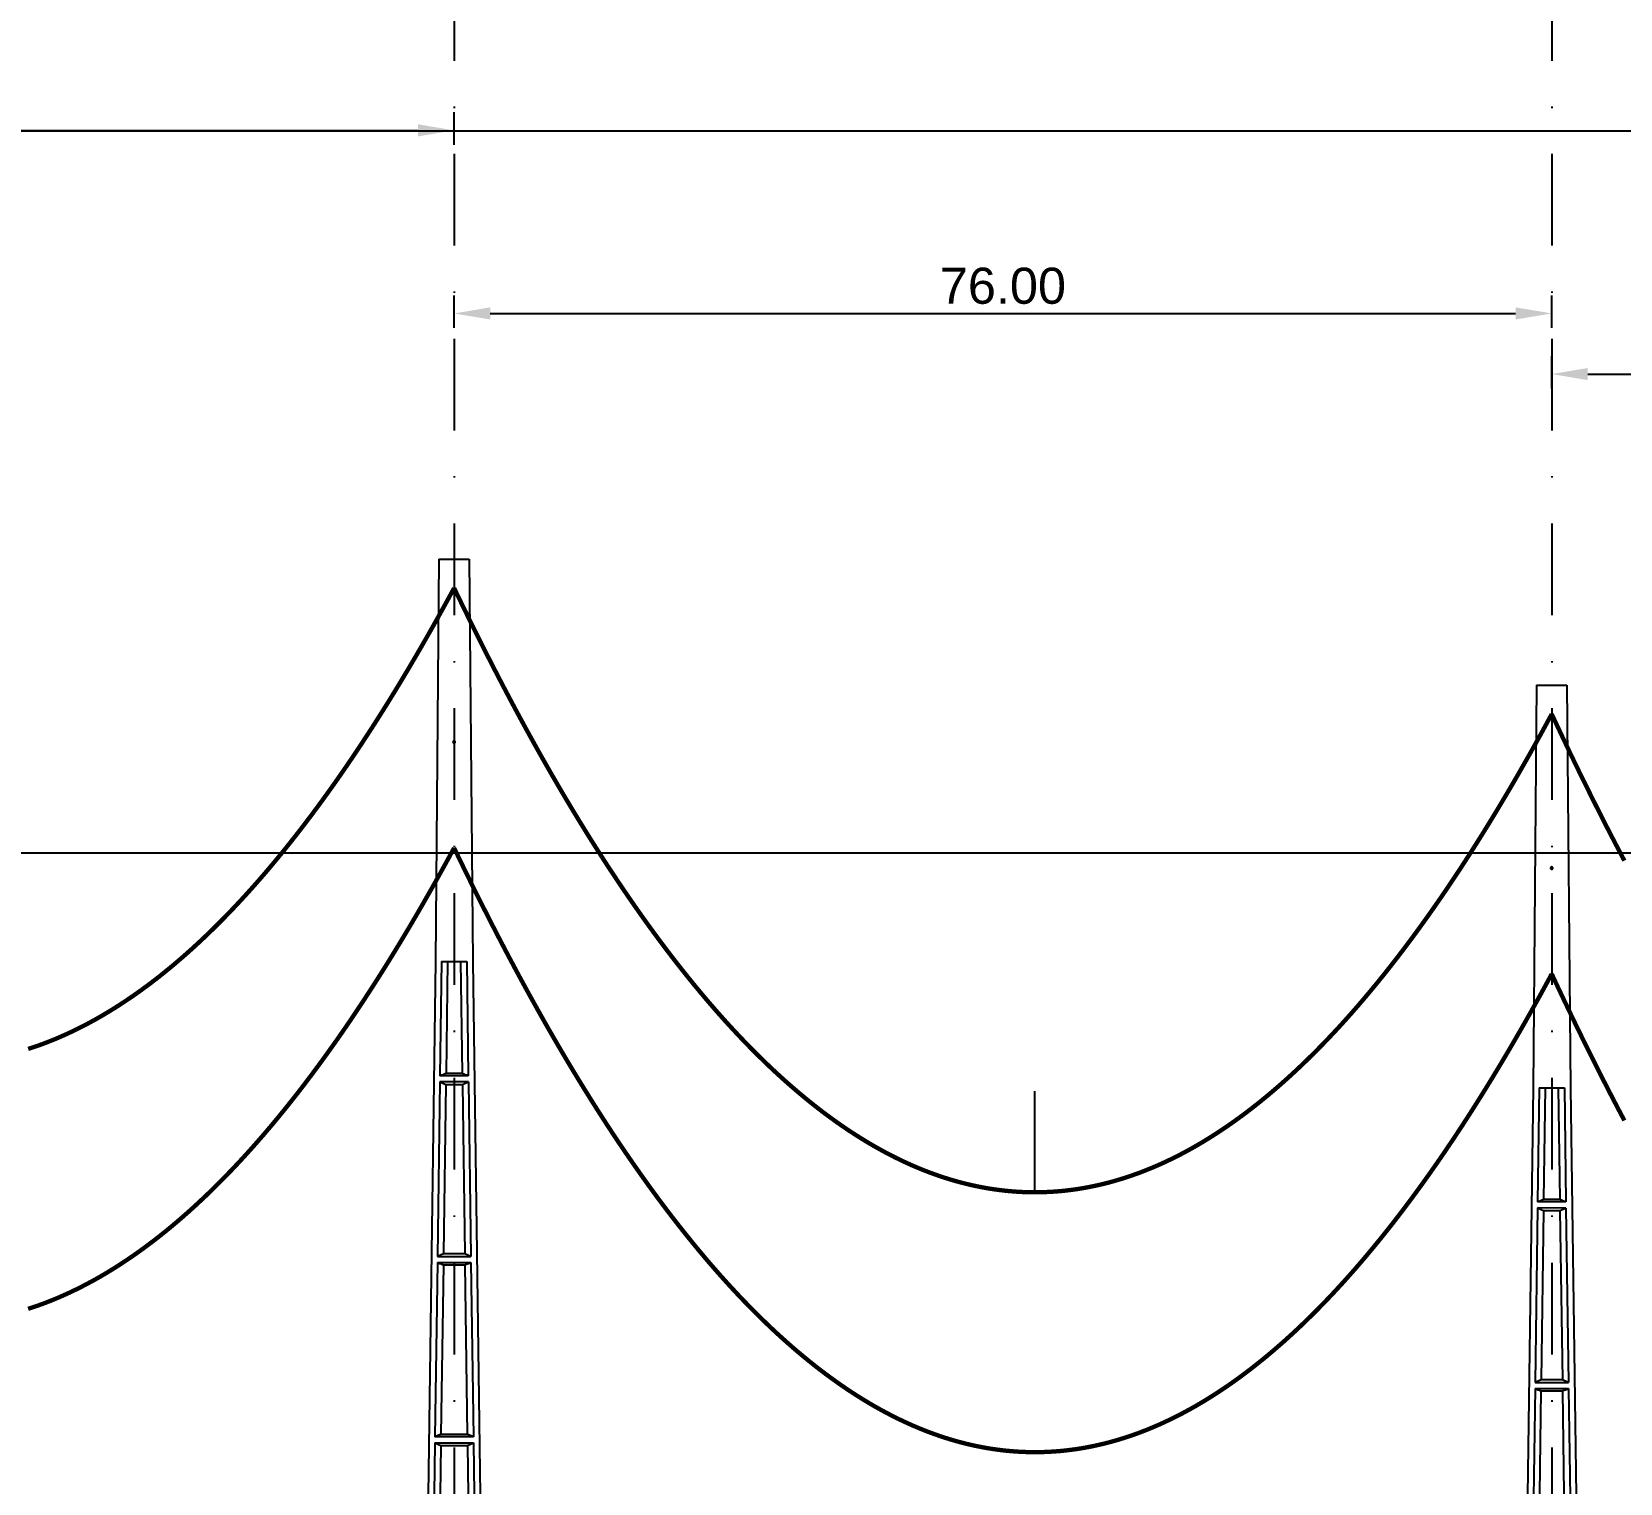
# Model space of a CAD drawing. Header units: metres. Extents: x -121 to 9872, y 3505 to 10721.
# Drawn here: x 325.5 to 435.5, y 9806.3 to 9906.9 of the extents above; entities that cross this region are included whole.
import ezdxf

# ---------------------------------------------------------------- set-up
doc = ezdxf.new("R2010")
doc.units = ezdxf.units.M
doc.header["$PDMODE"] = 2
doc.linetypes.add('DASHDOT', pattern=[25.4, 12.7, -6.35, 0, -6.35])
for name, color, linetype in [('CON-EOL- CA ORCHID', 240, 'Continuous'), ('CON-EOL- FO', 101, 'Continuous'), ('cotas', 7, 'Continuous'), ('Grade', 9, 'Continuous'), ('Ind.Rot', 8, 'DASHDOT'), ('POSTE DT', 7, 'Continuous')]:
    doc.layers.add(name, color=color, linetype=linetype)
doc.styles.get("Standard").update_dxf_attribs({"font": 'arial.ttf'})
doc.dimstyles.new('ISO-25', dxfattribs={"dimtxt": 2.5, "dimasz": 2.5, "dimexe": 1.25, "dimexo": 0.625, "dimtad": 1, "dimzin": 1, "dimtxsty": 'Standard', "dimcen": 2.5, "dimaunit": 1, "dimadec": 3, "dimazin": 3, "dimtfac": 1, "dimtmove": 0, "dimatfit": 3, "dimfxlon": 1, "dimarcsym": 0})

# ---------------------------------------------------------------- blocks, each defined once
blk = doc.blocks.new('*U11')
at = {"layer": 'POSTE DT', "extrusion": (0, 1, 0)}
for p, q in [((-3.31, 349.86), (-4.05, 262)), ((-3.31, 349.86), (3.31, 349.86)), ((3.31, 349.86), (4.06, 262)), ((-4.05, 262), (-7.72, 0)), ((-4.05, 262), (-4.05, 262)), ((-2.73, 262), (-3.08, 237.05)), ((-2.73, 262), (2.75, 262)), ((-1.42, 262), (-1.77, 237.57)), ((1.43, 262), (1.77, 237.57)), ((2.75, 262), (3.1, 237.05)), ((4.06, 262), (7.72, 0)), ((-3.1, 235.74), (-3.63, 197.65)), ((3.11, 235.73), (-3.1, 235.74)), ((3.1, 237.05), (-3.08, 237.05)), ((3.11, 235.73), (3.65, 197.65)), ((-1.8, 235.21), (-2.32, 198.19)), ((1.8, 235.21), (2.32, 198.19)), ((-3.65, 196.34), (-4.19, 158.25)), ((-2.35, 195.8), (-2.87, 158.8)), ((2.35, 195.8), (2.87, 158.8)), ((3.66, 196.34), (4.2, 158.25)), ((-4.21, 156.94), (-4.74, 118.85)), ((-2.9, 156.39), (-3.42, 119.41)), ((2.91, 156.39), (3.42, 119.41)), ((4.21, 156.94), (4.75, 118.85))]:
    blk.add_line(p, q, dxfattribs=at)
at = {"layer": 'POSTE DT', "ltscale": 3}
for points in [[(-3.63, 197.65), (3.65, 197.65)], [(-3.65, 196.34), (3.66, 196.34)], [(-4.21, 156.94), (4.21, 156.94)], [(4.2, 158.25), (-4.19, 158.25)]]:
    blk.add_lwpolyline(points, dxfattribs=at)
at = {"layer": 'POSTE DT'}
for points, knots in [([(0.25, 309.94), (0.25, 309.93), (0.25, 309.93), (0.25, 309.92), (0.25, 309.91), (0.25, 309.9), (0.25, 309.89), (0.24, 309.85), (0.22, 309.82), (0.19, 309.77), (0.16, 309.74), (0.11, 309.71), (0.08, 309.7), (0.01, 309.68), (-0.02, 309.68), (-0.08, 309.7), (-0.11, 309.71), (-0.16, 309.74), (-0.18, 309.76), (-0.21, 309.8), (-0.22, 309.82), (-0.24, 309.85), (-0.24, 309.87), (-0.25, 309.89), (-0.25, 309.9), (-0.25, 309.92), (-0.25, 309.92), (-0.25, 309.93), (-0.25, 309.94), (-0.25, 309.95), (-0.25, 309.95), (-0.25, 309.96), (-0.25, 309.97), (-0.24, 310), (-0.23, 310.02), (-0.21, 310.07), (-0.2, 310.09), (-0.15, 310.14), (-0.13, 310.15), (-0.07, 310.18), (-0.03, 310.19), (0.03, 310.19), (0.06, 310.18), (0.12, 310.16), (0.14, 310.14), (0.18, 310.11), (0.2, 310.09), (0.21, 310.06), (0.22, 310.05), (0.23, 310.04), (0.24, 310.01), (0.24, 309.99), (0.25, 309.97), (0.25, 309.96), (0.25, 309.95), (0.25, 309.94), (0.25, 309.94), (0.25, 309.94), (0.25, 309.94)], [-54.728303, -54.728303, -54.728303, -54.728303, -54.309038, -54.309038, -53.647169, -53.647169, -52.532885, -52.532885, -48.86224, -48.86224, -45.282765, -45.282765, -41.52867, -41.52867, -37.867486, -37.867486, -34.454589, -34.454589, -31.301423, -31.301423, -28.48103, -28.48103, -26.961755, -26.961755, -25.7544, -25.7544, -25.136228, -25.136228, -24.64409, -24.64409, -24.094201, -24.094201, -23.191199, -23.191199, -20.494482, -20.494482, -17.342863, -17.342863, -13.645538, -13.645538, -9.835989, -9.835989, -6.296781, -6.296781, -3.005029, -3.005029, 0, 0, 0, 1.527594, 1.527594, 3.697216, 3.697216, 4.489727, 4.489727, 5.01438, 5.01438, 5.095313, 5.095313, 5.095313, 5.095313]), ([(-3.1, 235.74), (-2.88, 235.65), (-2.67, 235.56), (-2.23, 235.39), (-2.02, 235.3), (-1.8, 235.21)], [0.055576, 0.055576, 0.055576, 0.055576, 56.767409, 56.767409, 113.50757, 113.50757, 113.50757, 113.50757]), ([(-1.77, 237.57), (-1.99, 237.49), (-2.21, 237.4), (-2.64, 237.22), (-2.86, 237.14), (-3.08, 237.05)], [0, 0, 0, 0, 56.660495, 56.660495, 113.412826, 113.412826, 113.412826, 113.412826]), ([(1.77, 237.57), (1.18, 237.57), (0.59, 237.57), (-0.59, 237.57), (-1.18, 237.57), (-1.77, 237.57)], [0, 0, 0, 0, 67.306894, 67.306894, 134.614447, 134.614447, 134.614447, 134.614447]), ([(3.1, 237.05), (2.87, 237.14), (2.65, 237.23), (2.21, 237.4), (1.99, 237.49), (1.77, 237.57)], [0, 0, 0, 0, 56.738948, 56.738948, 113.38731, 113.38731, 113.38731, 113.38731]), ([(1.8, 235.21), (2.02, 235.3), (2.24, 235.38), (2.68, 235.56), (2.89, 235.65), (3.11, 235.73)], [0, 0, 0, 0, 56.845349, 56.845349, 113.599799, 113.599799, 113.599799, 113.599799]), ([(-1.8, 235.21), (-1.2, 235.21), (-0.6, 235.21), (0.6, 235.21), (1.2, 235.21), (1.8, 235.21)], [0, 0, 0, 0, 68.567797, 68.567797, 137.136247, 137.136247, 137.136247, 137.136247]), ([(-2.32, 198.19), (-2.54, 198.1), (-2.76, 198.01), (-3.2, 197.83), (-3.41, 197.74), (-3.63, 197.65)], [0, 0, 0, 0, 63.412073, 63.412073, 126.777421, 126.777421, 126.777421, 126.777421]), ([(2.32, 198.19), (1.55, 198.19), (0.77, 198.19), (-0.77, 198.19), (-1.55, 198.19), (-2.32, 198.19)], [0, 0, 0, 0, 88.31008, 88.31008, 176.620652, 176.620652, 176.620652, 176.620652]), ([(3.65, 197.65), (3.43, 197.74), (3.2, 197.83), (2.76, 198.01), (2.54, 198.1), (2.32, 198.19)], [0, 0, 0, 0, 63.488119, 63.488119, 126.880939, 126.880939, 126.880939, 126.880939]), ([(-3.65, 196.34), (-3.43, 196.25), (-3.22, 196.16), (-2.78, 195.98), (-2.57, 195.89), (-2.35, 195.8)], [0.054307, 0.054307, 0.054307, 0.054307, 63.527131, 63.527131, 127.063246, 127.063246, 127.063246, 127.063246]), ([(-2.35, 195.8), (-1.57, 195.8), (-0.78, 195.8), (0.79, 195.8), (1.57, 195.8), (2.35, 195.8)], [0, 0, 0, 0, 89.585713, 89.585713, 179.17191, 179.17191, 179.17191, 179.17191]), ([(2.35, 195.8), (2.57, 195.89), (2.79, 195.98), (3.23, 196.16), (3.45, 196.25), (3.66, 196.34)], [0, 0, 0, 0, 63.60246, 63.60246, 127.109696, 127.109696, 127.109696, 127.109696]), ([(-4.21, 156.94), (-3.99, 156.85), (-3.77, 156.75), (-3.34, 156.57), (-3.12, 156.48), (-2.9, 156.39)], [0.053423, 0.053423, 0.053423, 0.053423, 70.429742, 70.429742, 140.90167, 140.90167, 140.90167, 140.90167]), ([(-2.87, 158.8), (-3.09, 158.71), (-3.31, 158.62), (-3.75, 158.43), (-3.97, 158.34), (-4.19, 158.25)], [0, 0, 0, 0, 70.301707, 70.301707, 140.590947, 140.590947, 140.590947, 140.590947]), ([(-2.9, 156.39), (-1.94, 156.39), (-0.97, 156.39), (0.97, 156.39), (1.94, 156.39), (2.91, 156.39)], [0, 0, 0, 0, 110.60219, 110.60219, 221.20473, 221.20473, 221.20473, 221.20473]), ([(2.87, 158.8), (1.92, 158.8), (0.96, 158.8), (-0.96, 158.8), (-1.91, 158.8), (-2.87, 158.8)], [0, 0, 0, 0, 109.314454, 109.314454, 218.629264, 218.629264, 218.629264, 218.629264]), ([(4.2, 158.25), (3.98, 158.34), (3.76, 158.44), (3.31, 158.62), (3.09, 158.71), (2.87, 158.8)], [0, 0, 0, 0, 70.379198, 70.379198, 140.659718, 140.659718, 140.659718, 140.659718]), ([(2.91, 156.39), (3.12, 156.48), (3.34, 156.57), (3.78, 156.75), (4, 156.85), (4.21, 156.94)], [0, 0, 0, 0, 70.506649, 70.506649, 140.914701, 140.914701, 140.914701, 140.914701])]:
    blk.add_open_spline(points, degree=3, knots=knots, dxfattribs=at)
blk = doc.blocks.new('*D45')
at = {"layer": 'cotas', "color": 0, "lineweight": -2, "transparency": 16777216}
for p, q in [((278.78, 9899.03), (278.78, 9901.28)), ((354.78, 9899.03), (354.78, 9901.28)), ((281.28, 9900.03), (352.28, 9900.03))]:
    blk.add_line(p, q, dxfattribs=at)
at = {"layer": 'cotas', "color": 0, "transparency": 16777216}
for points in [[(281.28, 9900.45), (281.28, 9899.61), (278.78, 9900.03)], [(352.28, 9900.45), (352.28, 9899.61), (354.78, 9900.03)]]:
    blk.add_solid(points, dxfattribs=at)
at = {"layer": 'Defpoints', "color": 0, "transparency": 16777216}
for p in [(354.78, 9900.03), (278.78, 9879.51), (354.78, 9870.33)]:
    blk.add_point(p, dxfattribs=at)
at = {"layer": 'cotas', "color": 0, "transparency": 16777216, "insert": (316.78, 9901.93), "char_height": 2.5, "attachment_point": 5}
blk.add_mtext('76.00', dxfattribs=at)
blk = doc.blocks.new('*D46')
at = {"layer": 'cotas', "color": 0, "lineweight": -2, "transparency": 16777216}
for p, q in [((354.78, 9886.35), (354.78, 9888.6)), ((430.78, 9886.35), (430.78, 9888.6)), ((357.28, 9887.35), (428.28, 9887.35))]:
    blk.add_line(p, q, dxfattribs=at)
at = {"layer": 'cotas', "color": 0, "transparency": 16777216}
for points in [[(357.28, 9887.77), (357.28, 9886.93), (354.78, 9887.35)], [(428.28, 9887.77), (428.28, 9886.93), (430.78, 9887.35)]]:
    blk.add_solid(points, dxfattribs=at)
at = {"layer": 'Defpoints', "color": 0, "transparency": 16777216}
for p in [(430.78, 9887.35), (354.78, 9870.33), (430.78, 9861.6)]:
    blk.add_point(p, dxfattribs=at)
at = {"layer": 'cotas', "color": 0, "transparency": 16777216, "insert": (392.78, 9889.25), "char_height": 2.5, "attachment_point": 5}
blk.add_mtext('76.00', dxfattribs=at)
blk = doc.blocks.new('*D47')
at = {"layer": 'cotas', "color": 0, "lineweight": -2, "transparency": 16777216}
for p, q in [((430.78, 9882.15), (430.78, 9884.4)), ((508.53, 9882.15), (508.53, 9884.4)), ((433.28, 9883.15), (506.03, 9883.15))]:
    blk.add_line(p, q, dxfattribs=at)
at = {"layer": 'cotas', "color": 0, "transparency": 16777216}
for points in [[(433.28, 9883.57), (433.28, 9882.73), (430.78, 9883.15)], [(506.03, 9883.57), (506.03, 9882.73), (508.53, 9883.15)]]:
    blk.add_solid(points, dxfattribs=at)
at = {"layer": 'Defpoints', "color": 0, "transparency": 16777216}
for p in [(508.53, 9883.15), (430.78, 9861.6), (508.53, 9851.49)]:
    blk.add_point(p, dxfattribs=at)
at = {"layer": 'cotas', "color": 0, "transparency": 16777216, "insert": (469.66, 9885.05), "char_height": 2.5, "attachment_point": 5}
blk.add_mtext('77.75', dxfattribs=at)

msp = doc.modelspace()

# ---------------------------------------------------------------- linework, layer by layer
at = {"layer": 'CON-EOL- CA ORCHID'}
msp.add_line((394.994, 9826.48), (394.994, 9833.48), dxfattribs=at)
msp.add_line((394.994, 9826.48), (394.994, 9833.48), dxfattribs=at)
msp.add_line((394.994, 9826.48), (394.994, 9833.48), dxfattribs=at)
at = {"layer": 'CON-EOL- CA ORCHID', "const_width": 0.3}
for points in [[(325.288, 9836.406), (325.667, 9836.531), (326.045, 9836.662), (326.423, 9836.801), (326.801, 9836.947), (327.179, 9837.101), (327.557, 9837.262), (327.935, 9837.431), (328.313, 9837.607), (328.691, 9837.79), (329.07, 9837.981), (329.448, 9838.179), (329.826, 9838.384), (330.204, 9838.597), (330.582, 9838.817), (330.96, 9839.045), (331.338, 9839.28), (331.716, 9839.522), (332.094, 9839.772), (332.473, 9840.029), (332.851, 9840.293), (333.229, 9840.565), (333.607, 9840.845), (333.985, 9841.131), (334.363, 9841.425), (334.741, 9841.727), (335.119, 9842.036), (335.497, 9842.352), (335.876, 9842.676), (336.254, 9843.007), (336.632, 9843.345), (337.01, 9843.691), (337.388, 9844.045), (337.766, 9844.405), (338.144, 9844.773), (338.522, 9845.149), (338.9, 9845.532), (339.279, 9845.922), (339.657, 9846.32), (340.035, 9846.725), (340.413, 9847.138), (340.791, 9847.558), (341.169, 9847.985), (341.547, 9848.42), (341.925, 9848.862), (342.303, 9849.312), (342.681, 9849.769), (343.06, 9850.234), (343.438, 9850.706), (343.816, 9851.185), (344.194, 9851.672), (344.572, 9852.166), (344.95, 9852.668), (345.328, 9853.177), (345.706, 9853.694), (346.084, 9854.218), (346.463, 9854.749), (346.841, 9855.288), (347.219, 9855.835), (347.597, 9856.388), (347.975, 9856.95), (348.353, 9857.518), (348.731, 9858.095), (349.109, 9858.678), (349.487, 9859.269), (349.866, 9859.868), (350.244, 9860.474), (350.622, 9861.088), (351, 9861.709), (351.378, 9862.337), (351.756, 9862.973), (352.134, 9863.616), (352.512, 9864.267), (352.89, 9864.926), (353.269, 9865.592), (353.647, 9866.265), (354.025, 9866.946), (354.403, 9867.634), (354.781, 9868.33)], [(325.288, 9836.406), (325.667, 9836.531), (326.045, 9836.662), (326.423, 9836.801), (326.801, 9836.948), (327.179, 9837.101), (327.557, 9837.262), (327.935, 9837.431), (328.313, 9837.607), (328.691, 9837.79), (329.07, 9837.981), (329.448, 9838.179), (329.826, 9838.384), (330.204, 9838.597), (330.582, 9838.817), (330.96, 9839.045), (331.338, 9839.28), (331.716, 9839.522), (332.094, 9839.772), (332.473, 9840.029), (332.851, 9840.293), (333.229, 9840.565), (333.607, 9840.845), (333.985, 9841.131), (334.363, 9841.425), (334.741, 9841.727), (335.119, 9842.036), (335.497, 9842.352), (335.876, 9842.676), (336.254, 9843.007), (336.632, 9843.345), (337.01, 9843.691), (337.388, 9844.045), (337.766, 9844.405), (338.144, 9844.773), (338.522, 9845.149), (338.9, 9845.532), (339.279, 9845.922), (339.657, 9846.32), (340.035, 9846.725), (340.413, 9847.138), (340.791, 9847.558), (341.169, 9847.985), (341.547, 9848.42), (341.925, 9848.862), (342.303, 9849.312), (342.681, 9849.769), (343.06, 9850.234), (343.438, 9850.706), (343.816, 9851.185), (344.194, 9851.672), (344.572, 9852.166), (344.95, 9852.668), (345.328, 9853.177), (345.706, 9853.694), (346.084, 9854.218), (346.463, 9854.749), (346.841, 9855.288), (347.219, 9855.835), (347.597, 9856.388), (347.975, 9856.95), (348.353, 9857.519), (348.731, 9858.095), (349.109, 9858.678), (349.487, 9859.269), (349.866, 9859.868), (350.244, 9860.474), (350.622, 9861.088), (351, 9861.709), (351.378, 9862.337), (351.756, 9862.973), (352.134, 9863.616), (352.512, 9864.267), (352.89, 9864.926), (353.269, 9865.592), (353.647, 9866.265), (354.025, 9866.946), (354.403, 9867.634), (354.781, 9868.33)], [(325.288, 9836.406), (325.667, 9836.531), (326.045, 9836.662), (326.423, 9836.801), (326.801, 9836.948), (327.179, 9837.101), (327.557, 9837.262), (327.935, 9837.431), (328.313, 9837.607), (328.691, 9837.79), (329.07, 9837.981), (329.448, 9838.179), (329.826, 9838.384), (330.204, 9838.597), (330.582, 9838.817), (330.96, 9839.045), (331.338, 9839.28), (331.716, 9839.522), (332.094, 9839.772), (332.473, 9840.029), (332.851, 9840.293), (333.229, 9840.565), (333.607, 9840.845), (333.985, 9841.131), (334.363, 9841.425), (334.741, 9841.727), (335.119, 9842.036), (335.497, 9842.352), (335.876, 9842.676), (336.254, 9843.007), (336.632, 9843.345), (337.01, 9843.691), (337.388, 9844.045), (337.766, 9844.405), (338.144, 9844.773), (338.522, 9845.149), (338.9, 9845.532), (339.279, 9845.922), (339.657, 9846.32), (340.035, 9846.725), (340.413, 9847.138), (340.791, 9847.558), (341.169, 9847.985), (341.547, 9848.42), (341.925, 9848.862), (342.303, 9849.312), (342.681, 9849.769), (343.06, 9850.234), (343.438, 9850.706), (343.816, 9851.185), (344.194, 9851.672), (344.572, 9852.166), (344.95, 9852.668), (345.328, 9853.177), (345.706, 9853.694), (346.084, 9854.218), (346.463, 9854.749), (346.841, 9855.288), (347.219, 9855.835), (347.597, 9856.388), (347.975, 9856.95), (348.353, 9857.519), (348.731, 9858.095), (349.109, 9858.678), (349.487, 9859.269), (349.866, 9859.868), (350.244, 9860.474), (350.622, 9861.088), (351, 9861.709), (351.378, 9862.337), (351.756, 9862.973), (352.134, 9863.616), (352.512, 9864.267), (352.89, 9864.926), (353.269, 9865.592), (353.647, 9866.265), (354.025, 9866.946), (354.403, 9867.634), (354.781, 9868.33)], [(354.781, 9868.33), (355.159, 9867.544), (355.537, 9866.765), (355.915, 9865.994), (356.293, 9865.231), (356.672, 9864.475), (357.05, 9863.727), (357.428, 9862.986), (357.806, 9862.252), (358.184, 9861.526), (358.562, 9860.808), (358.94, 9860.097), (359.318, 9859.394), (359.696, 9858.698), (360.075, 9858.009), (360.453, 9857.328), (360.831, 9856.655), (361.209, 9855.989), (361.587, 9855.331), (361.965, 9854.68), (362.343, 9854.036), (362.721, 9853.4), (363.099, 9852.772), (363.478, 9852.151), (363.856, 9851.537), (364.234, 9850.931), (364.612, 9850.332), (364.99, 9849.741), (365.368, 9849.157), (365.746, 9848.581), (366.124, 9848.012), (366.502, 9847.451), (366.881, 9846.897), (367.259, 9846.351), (367.637, 9845.812), (368.015, 9845.28), (368.393, 9844.756), (368.771, 9844.239), (369.149, 9843.73), (369.527, 9843.228), (369.905, 9842.734), (370.283, 9842.247), (370.662, 9841.768), (371.04, 9841.296), (371.418, 9840.831), (371.796, 9840.374), (372.174, 9839.924), (372.552, 9839.482), (372.93, 9839.047), (373.308, 9838.619), (373.686, 9838.199), (374.065, 9837.787), (374.443, 9837.381), (374.821, 9836.984), (375.199, 9836.593), (375.577, 9836.21), (375.955, 9835.835), (376.333, 9835.467), (376.711, 9835.106), (377.089, 9834.752), (377.468, 9834.406), (377.846, 9834.068), (378.224, 9833.737), (378.602, 9833.413), (378.98, 9833.097), (379.358, 9832.788), (379.736, 9832.486), (380.114, 9832.192), (380.492, 9831.905), (380.871, 9831.626), (381.249, 9831.354), (381.627, 9831.089), (382.005, 9830.832), (382.383, 9830.582), (382.761, 9830.34), (383.139, 9830.105), (383.517, 9829.877), (383.895, 9829.657), (384.274, 9829.444), (384.652, 9829.239), (385.03, 9829.041), (385.408, 9828.85), (385.786, 9828.667), (386.164, 9828.491), (386.542, 9828.322), (386.92, 9828.161), (387.298, 9828.007), (387.677, 9827.861), (388.055, 9827.722), (388.433, 9827.59), (388.811, 9827.466), (389.189, 9827.349), (389.567, 9827.239), (389.945, 9827.137), (390.323, 9827.042), (390.701, 9826.955), (391.08, 9826.875), (391.458, 9826.802), (391.836, 9826.737), (392.214, 9826.679), (392.592, 9826.629), (392.97, 9826.585), (393.348, 9826.55), (393.726, 9826.521), (394.104, 9826.5), (394.482, 9826.487), (394.861, 9826.48), (395.239, 9826.481), (395.617, 9826.49), (395.995, 9826.506), (396.373, 9826.529), (396.751, 9826.559), (397.129, 9826.597), (397.507, 9826.643), (397.885, 9826.695), (398.264, 9826.755), (398.642, 9826.823), (399.02, 9826.898), (399.398, 9826.98), (399.776, 9827.07), (400.154, 9827.166), (400.532, 9827.271), (400.91, 9827.383), (401.288, 9827.502), (401.667, 9827.628), (402.045, 9827.762), (402.423, 9827.903), (402.801, 9828.052), (403.179, 9828.208), (403.557, 9828.371), (403.935, 9828.542), (404.313, 9828.72), (404.691, 9828.905), (405.07, 9829.098), (405.448, 9829.299), (405.826, 9829.506), (406.204, 9829.721), (406.582, 9829.944), (406.96, 9830.173), (407.338, 9830.411), (407.716, 9830.655), (408.094, 9830.907), (408.473, 9831.167), (408.851, 9831.433), (409.229, 9831.707), (409.607, 9831.989), (409.985, 9832.278), (410.363, 9832.574), (410.741, 9832.878), (411.119, 9833.189), (411.497, 9833.508), (411.876, 9833.834), (412.254, 9834.167), (412.632, 9834.508), (413.01, 9834.856), (413.388, 9835.211), (413.766, 9835.574), (414.144, 9835.945), (414.522, 9836.322), (414.9, 9836.707), (415.279, 9837.1), (415.657, 9837.5), (416.035, 9837.907), (416.413, 9838.322), (416.791, 9838.745), (417.169, 9839.174), (417.547, 9839.611), (417.925, 9840.056), (418.303, 9840.508), (418.681, 9840.967), (419.06, 9841.434), (419.438, 9841.908), (419.816, 9842.39), (420.194, 9842.879), (420.572, 9843.375), (420.95, 9843.879), (421.328, 9844.391), (421.706, 9844.91), (422.084, 9845.436), (422.463, 9845.97), (422.841, 9846.511), (423.219, 9847.059), (423.597, 9847.616), (423.975, 9848.179), (424.353, 9848.75), (424.731, 9849.329), (425.109, 9849.914), (425.487, 9850.508), (425.866, 9851.109), (426.244, 9851.717), (426.622, 9852.333), (427, 9852.956), (427.378, 9853.587), (427.756, 9854.225), (428.134, 9854.871), (428.512, 9855.524), (428.89, 9856.184), (429.269, 9856.853), (429.647, 9857.528), (430.025, 9858.211), (430.403, 9858.902), (430.781, 9859.6)], [(354.781, 9868.33), (355.159, 9867.544), (355.537, 9866.765), (355.915, 9865.994), (356.293, 9865.231), (356.672, 9864.475), (357.05, 9863.727), (357.428, 9862.986), (357.806, 9862.252), (358.184, 9861.526), (358.562, 9860.808), (358.94, 9860.097), (359.318, 9859.394), (359.696, 9858.698), (360.075, 9858.009), (360.453, 9857.328), (360.831, 9856.655), (361.209, 9855.989), (361.587, 9855.331), (361.965, 9854.68), (362.343, 9854.036), (362.721, 9853.4), (363.099, 9852.772), (363.478, 9852.151), (363.856, 9851.537), (364.234, 9850.931), (364.612, 9850.332), (364.99, 9849.741), (365.368, 9849.157), (365.746, 9848.581), (366.124, 9848.012), (366.502, 9847.451), (366.881, 9846.897), (367.259, 9846.351), (367.637, 9845.812), (368.015, 9845.28), (368.393, 9844.756), (368.771, 9844.239), (369.149, 9843.73), (369.527, 9843.228), (369.905, 9842.734), (370.283, 9842.247), (370.662, 9841.768), (371.04, 9841.296), (371.418, 9840.831), (371.796, 9840.374), (372.174, 9839.924), (372.552, 9839.482), (372.93, 9839.047), (373.308, 9838.619), (373.686, 9838.199), (374.065, 9837.787), (374.443, 9837.381), (374.821, 9836.984), (375.199, 9836.593), (375.577, 9836.21), (375.955, 9835.835), (376.333, 9835.467), (376.711, 9835.106), (377.089, 9834.752), (377.468, 9834.406), (377.846, 9834.068), (378.224, 9833.737), (378.602, 9833.413), (378.98, 9833.097), (379.358, 9832.788), (379.736, 9832.486), (380.114, 9832.192), (380.492, 9831.905), (380.871, 9831.626), (381.249, 9831.354), (381.627, 9831.089), (382.005, 9830.832), (382.383, 9830.582), (382.761, 9830.34), (383.139, 9830.105), (383.517, 9829.877), (383.895, 9829.657), (384.274, 9829.444), (384.652, 9829.239), (385.03, 9829.041), (385.408, 9828.85), (385.786, 9828.667), (386.164, 9828.491), (386.542, 9828.322), (386.92, 9828.161), (387.298, 9828.007), (387.677, 9827.861), (388.055, 9827.722), (388.433, 9827.59), (388.811, 9827.466), (389.189, 9827.349), (389.567, 9827.239), (389.945, 9827.137), (390.323, 9827.042), (390.701, 9826.955), (391.08, 9826.875), (391.458, 9826.802), (391.836, 9826.737), (392.214, 9826.679), (392.592, 9826.629), (392.97, 9826.585), (393.348, 9826.55), (393.726, 9826.521), (394.104, 9826.5), (394.482, 9826.487), (394.861, 9826.48), (395.239, 9826.481), (395.617, 9826.49), (395.995, 9826.506), (396.373, 9826.529), (396.751, 9826.559), (397.129, 9826.597), (397.507, 9826.643), (397.885, 9826.695), (398.264, 9826.755), (398.642, 9826.823), (399.02, 9826.898), (399.398, 9826.98), (399.776, 9827.069), (400.154, 9827.166), (400.532, 9827.271), (400.91, 9827.382), (401.288, 9827.502), (401.667, 9827.628), (402.045, 9827.762), (402.423, 9827.903), (402.801, 9828.052), (403.179, 9828.208), (403.557, 9828.371), (403.935, 9828.542), (404.313, 9828.72), (404.691, 9828.905), (405.07, 9829.098), (405.448, 9829.299), (405.826, 9829.506), (406.204, 9829.721), (406.582, 9829.944), (406.96, 9830.173), (407.338, 9830.411), (407.716, 9830.655), (408.094, 9830.907), (408.473, 9831.166), (408.851, 9831.433), (409.229, 9831.707), (409.607, 9831.989), (409.985, 9832.278), (410.363, 9832.574), (410.741, 9832.878), (411.119, 9833.189), (411.497, 9833.508), (411.876, 9833.834), (412.254, 9834.167), (412.632, 9834.508), (413.01, 9834.856), (413.388, 9835.211), (413.766, 9835.574), (414.144, 9835.944), (414.522, 9836.322), (414.9, 9836.708), (415.279, 9837.1), (415.657, 9837.5), (416.035, 9837.907), (416.413, 9838.322), (416.791, 9838.745), (417.169, 9839.174), (417.547, 9839.611), (417.925, 9840.056), (418.303, 9840.508), (418.681, 9840.967), (419.06, 9841.434), (419.438, 9841.908), (419.816, 9842.39), (420.194, 9842.879), (420.572, 9843.375), (420.95, 9843.879), (421.328, 9844.391), (421.706, 9844.91), (422.084, 9845.436), (422.463, 9845.97), (422.841, 9846.511), (423.219, 9847.059), (423.597, 9847.616), (423.975, 9848.179), (424.353, 9848.75), (424.731, 9849.329), (425.109, 9849.915), (425.487, 9850.508), (425.866, 9851.109), (426.244, 9851.717), (426.622, 9852.333), (427, 9852.956), (427.378, 9853.587), (427.756, 9854.225), (428.134, 9854.871), (428.512, 9855.524), (428.89, 9856.184), (429.269, 9856.853), (429.647, 9857.528), (430.025, 9858.211), (430.403, 9858.902), (430.781, 9859.6)], [(354.781, 9868.33), (355.159, 9867.544), (355.537, 9866.765), (355.915, 9865.994), (356.293, 9865.231), (356.672, 9864.475), (357.05, 9863.727), (357.428, 9862.986), (357.806, 9862.252), (358.184, 9861.526), (358.562, 9860.808), (358.94, 9860.097), (359.318, 9859.394), (359.696, 9858.698), (360.075, 9858.009), (360.453, 9857.328), (360.831, 9856.655), (361.209, 9855.989), (361.587, 9855.331), (361.965, 9854.68), (362.343, 9854.036), (362.721, 9853.4), (363.099, 9852.772), (363.478, 9852.151), (363.856, 9851.537), (364.234, 9850.931), (364.612, 9850.332), (364.99, 9849.741), (365.368, 9849.157), (365.746, 9848.581), (366.124, 9848.012), (366.502, 9847.451), (366.881, 9846.897), (367.259, 9846.351), (367.637, 9845.812), (368.015, 9845.28), (368.393, 9844.756), (368.771, 9844.239), (369.149, 9843.73), (369.527, 9843.228), (369.905, 9842.734), (370.283, 9842.247), (370.662, 9841.768), (371.04, 9841.296), (371.418, 9840.831), (371.796, 9840.374), (372.174, 9839.924), (372.552, 9839.482), (372.93, 9839.047), (373.308, 9838.619), (373.686, 9838.199), (374.065, 9837.787), (374.443, 9837.381), (374.821, 9836.984), (375.199, 9836.593), (375.577, 9836.21), (375.955, 9835.835), (376.333, 9835.467), (376.711, 9835.106), (377.089, 9834.752), (377.468, 9834.406), (377.846, 9834.068), (378.224, 9833.737), (378.602, 9833.413), (378.98, 9833.097), (379.358, 9832.788), (379.736, 9832.486), (380.114, 9832.192), (380.492, 9831.905), (380.871, 9831.626), (381.249, 9831.354), (381.627, 9831.089), (382.005, 9830.832), (382.383, 9830.582), (382.761, 9830.34), (383.139, 9830.105), (383.517, 9829.877), (383.895, 9829.657), (384.274, 9829.444), (384.652, 9829.239), (385.03, 9829.041), (385.408, 9828.85), (385.786, 9828.667), (386.164, 9828.491), (386.542, 9828.322), (386.92, 9828.161), (387.298, 9828.007), (387.677, 9827.861), (388.055, 9827.722), (388.433, 9827.59), (388.811, 9827.466), (389.189, 9827.349), (389.567, 9827.239), (389.945, 9827.137), (390.323, 9827.042), (390.701, 9826.955), (391.08, 9826.875), (391.458, 9826.802), (391.836, 9826.737), (392.214, 9826.679), (392.592, 9826.629), (392.97, 9826.585), (393.348, 9826.55), (393.726, 9826.521), (394.104, 9826.5), (394.482, 9826.487), (394.861, 9826.48), (395.239, 9826.481), (395.617, 9826.49), (395.995, 9826.506), (396.373, 9826.529), (396.751, 9826.559), (397.129, 9826.597), (397.507, 9826.643), (397.885, 9826.695), (398.264, 9826.755), (398.642, 9826.823), (399.02, 9826.898), (399.398, 9826.98), (399.776, 9827.069), (400.154, 9827.166), (400.532, 9827.271), (400.91, 9827.382), (401.288, 9827.502), (401.667, 9827.628), (402.045, 9827.762), (402.423, 9827.903), (402.801, 9828.052), (403.179, 9828.208), (403.557, 9828.371), (403.935, 9828.542), (404.313, 9828.72), (404.691, 9828.905), (405.07, 9829.098), (405.448, 9829.299), (405.826, 9829.506), (406.204, 9829.721), (406.582, 9829.944), (406.96, 9830.173), (407.338, 9830.411), (407.716, 9830.655), (408.094, 9830.907), (408.473, 9831.166), (408.851, 9831.433), (409.229, 9831.707), (409.607, 9831.989), (409.985, 9832.278), (410.363, 9832.574), (410.741, 9832.878), (411.119, 9833.189), (411.497, 9833.508), (411.876, 9833.834), (412.254, 9834.167), (412.632, 9834.508), (413.01, 9834.856), (413.388, 9835.211), (413.766, 9835.574), (414.144, 9835.944), (414.522, 9836.322), (414.9, 9836.708), (415.279, 9837.1), (415.657, 9837.5), (416.035, 9837.907), (416.413, 9838.322), (416.791, 9838.745), (417.169, 9839.174), (417.547, 9839.611), (417.925, 9840.056), (418.303, 9840.508), (418.681, 9840.967), (419.06, 9841.434), (419.438, 9841.908), (419.816, 9842.39), (420.194, 9842.879), (420.572, 9843.375), (420.95, 9843.879), (421.328, 9844.391), (421.706, 9844.91), (422.084, 9845.436), (422.463, 9845.97), (422.841, 9846.511), (423.219, 9847.059), (423.597, 9847.616), (423.975, 9848.179), (424.353, 9848.75), (424.731, 9849.329), (425.109, 9849.915), (425.487, 9850.508), (425.866, 9851.109), (426.244, 9851.717), (426.622, 9852.333), (427, 9852.956), (427.378, 9853.587), (427.756, 9854.225), (428.134, 9854.871), (428.512, 9855.524), (428.89, 9856.184), (429.269, 9856.853), (429.647, 9857.528), (430.025, 9858.211), (430.403, 9858.902), (430.781, 9859.6)], [(430.781, 9859.6), (431.168, 9858.772), (431.555, 9857.952), (431.942, 9857.14), (432.328, 9856.336), (432.715, 9855.539), (433.102, 9854.751), (433.489, 9853.97), (433.876, 9853.197), (434.263, 9852.432), (434.649, 9851.675), (435.036, 9850.926), (435.423, 9850.185), (435.81, 9849.451)], [(430.781, 9859.6), (431.168, 9858.772), (431.555, 9857.952), (431.942, 9857.14), (432.328, 9856.336), (432.715, 9855.539), (433.102, 9854.751), (433.489, 9853.97), (433.876, 9853.197), (434.263, 9852.432), (434.649, 9851.675), (435.036, 9850.926), (435.423, 9850.185), (435.81, 9849.451)], [(430.781, 9859.6), (431.168, 9858.772), (431.555, 9857.952), (431.942, 9857.14), (432.328, 9856.336), (432.715, 9855.539), (433.102, 9854.751), (433.489, 9853.97), (433.876, 9853.197), (434.263, 9852.432), (434.649, 9851.675), (435.036, 9850.926), (435.423, 9850.185), (435.81, 9849.451)]]:
    msp.add_lwpolyline(points, dxfattribs=at)
at = {"layer": 'CON-EOL- FO', "const_width": 0.3}
for points in [[(325.288, 9818.406), (325.667, 9818.531), (326.045, 9818.662), (326.423, 9818.801), (326.801, 9818.947), (327.179, 9819.101), (327.557, 9819.262), (327.935, 9819.431), (328.313, 9819.607), (328.691, 9819.79), (329.07, 9819.981), (329.448, 9820.179), (329.826, 9820.384), (330.204, 9820.597), (330.582, 9820.817), (330.96, 9821.045), (331.338, 9821.28), (331.716, 9821.522), (332.094, 9821.772), (332.473, 9822.029), (332.851, 9822.293), (333.229, 9822.565), (333.607, 9822.845), (333.985, 9823.131), (334.363, 9823.425), (334.741, 9823.727), (335.119, 9824.036), (335.497, 9824.352), (335.876, 9824.676), (336.254, 9825.007), (336.632, 9825.345), (337.01, 9825.691), (337.388, 9826.045), (337.766, 9826.405), (338.144, 9826.773), (338.522, 9827.149), (338.9, 9827.532), (339.279, 9827.922), (339.657, 9828.32), (340.035, 9828.725), (340.413, 9829.138), (340.791, 9829.558), (341.169, 9829.985), (341.547, 9830.42), (341.925, 9830.862), (342.303, 9831.312), (342.681, 9831.769), (343.06, 9832.234), (343.438, 9832.706), (343.816, 9833.185), (344.194, 9833.672), (344.572, 9834.166), (344.95, 9834.668), (345.328, 9835.177), (345.706, 9835.694), (346.084, 9836.218), (346.463, 9836.749), (346.841, 9837.288), (347.219, 9837.835), (347.597, 9838.388), (347.975, 9838.95), (348.353, 9839.518), (348.731, 9840.095), (349.109, 9840.678), (349.487, 9841.269), (349.866, 9841.868), (350.244, 9842.474), (350.622, 9843.088), (351, 9843.709), (351.378, 9844.337), (351.756, 9844.973), (352.134, 9845.616), (352.512, 9846.267), (352.89, 9846.926), (353.269, 9847.592), (353.647, 9848.265), (354.025, 9848.946), (354.403, 9849.634), (354.781, 9850.33)], [(325.288, 9818.406), (325.667, 9818.531), (326.045, 9818.662), (326.423, 9818.801), (326.801, 9818.948), (327.179, 9819.101), (327.557, 9819.262), (327.935, 9819.431), (328.313, 9819.607), (328.691, 9819.79), (329.07, 9819.981), (329.448, 9820.179), (329.826, 9820.384), (330.204, 9820.597), (330.582, 9820.817), (330.96, 9821.045), (331.338, 9821.28), (331.716, 9821.522), (332.094, 9821.772), (332.473, 9822.029), (332.851, 9822.293), (333.229, 9822.565), (333.607, 9822.845), (333.985, 9823.131), (334.363, 9823.425), (334.741, 9823.727), (335.119, 9824.036), (335.497, 9824.352), (335.876, 9824.676), (336.254, 9825.007), (336.632, 9825.345), (337.01, 9825.691), (337.388, 9826.045), (337.766, 9826.405), (338.144, 9826.773), (338.522, 9827.149), (338.9, 9827.532), (339.279, 9827.922), (339.657, 9828.32), (340.035, 9828.725), (340.413, 9829.138), (340.791, 9829.558), (341.169, 9829.985), (341.547, 9830.42), (341.925, 9830.862), (342.303, 9831.312), (342.681, 9831.769), (343.06, 9832.234), (343.438, 9832.706), (343.816, 9833.185), (344.194, 9833.672), (344.572, 9834.166), (344.95, 9834.668), (345.328, 9835.177), (345.706, 9835.694), (346.084, 9836.218), (346.463, 9836.749), (346.841, 9837.288), (347.219, 9837.835), (347.597, 9838.388), (347.975, 9838.95), (348.353, 9839.519), (348.731, 9840.095), (349.109, 9840.678), (349.487, 9841.269), (349.866, 9841.868), (350.244, 9842.474), (350.622, 9843.088), (351, 9843.709), (351.378, 9844.337), (351.756, 9844.973), (352.134, 9845.616), (352.512, 9846.267), (352.89, 9846.926), (353.269, 9847.592), (353.647, 9848.265), (354.025, 9848.946), (354.403, 9849.634), (354.781, 9850.33)], [(325.288, 9818.406), (325.667, 9818.531), (326.045, 9818.662), (326.423, 9818.801), (326.801, 9818.948), (327.179, 9819.101), (327.557, 9819.262), (327.935, 9819.431), (328.313, 9819.607), (328.691, 9819.79), (329.07, 9819.981), (329.448, 9820.179), (329.826, 9820.384), (330.204, 9820.597), (330.582, 9820.817), (330.96, 9821.045), (331.338, 9821.28), (331.716, 9821.522), (332.094, 9821.772), (332.473, 9822.029), (332.851, 9822.293), (333.229, 9822.565), (333.607, 9822.845), (333.985, 9823.131), (334.363, 9823.425), (334.741, 9823.727), (335.119, 9824.036), (335.497, 9824.352), (335.876, 9824.676), (336.254, 9825.007), (336.632, 9825.345), (337.01, 9825.691), (337.388, 9826.045), (337.766, 9826.405), (338.144, 9826.773), (338.522, 9827.149), (338.9, 9827.532), (339.279, 9827.922), (339.657, 9828.32), (340.035, 9828.725), (340.413, 9829.138), (340.791, 9829.558), (341.169, 9829.985), (341.547, 9830.42), (341.925, 9830.862), (342.303, 9831.312), (342.681, 9831.769), (343.06, 9832.234), (343.438, 9832.706), (343.816, 9833.185), (344.194, 9833.672), (344.572, 9834.166), (344.95, 9834.668), (345.328, 9835.177), (345.706, 9835.694), (346.084, 9836.218), (346.463, 9836.749), (346.841, 9837.288), (347.219, 9837.835), (347.597, 9838.388), (347.975, 9838.95), (348.353, 9839.519), (348.731, 9840.095), (349.109, 9840.678), (349.487, 9841.269), (349.866, 9841.868), (350.244, 9842.474), (350.622, 9843.088), (351, 9843.709), (351.378, 9844.337), (351.756, 9844.973), (352.134, 9845.616), (352.512, 9846.267), (352.89, 9846.926), (353.269, 9847.592), (353.647, 9848.265), (354.025, 9848.946), (354.403, 9849.634), (354.781, 9850.33)], [(354.781, 9850.33), (355.159, 9849.544), (355.537, 9848.765), (355.915, 9847.994), (356.293, 9847.231), (356.672, 9846.475), (357.05, 9845.727), (357.428, 9844.986), (357.806, 9844.252), (358.184, 9843.526), (358.562, 9842.808), (358.94, 9842.097), (359.318, 9841.394), (359.696, 9840.698), (360.075, 9840.009), (360.453, 9839.328), (360.831, 9838.655), (361.209, 9837.989), (361.587, 9837.331), (361.965, 9836.68), (362.343, 9836.036), (362.721, 9835.4), (363.099, 9834.772), (363.478, 9834.151), (363.856, 9833.537), (364.234, 9832.931), (364.612, 9832.332), (364.99, 9831.741), (365.368, 9831.157), (365.746, 9830.581), (366.124, 9830.012), (366.502, 9829.451), (366.881, 9828.897), (367.259, 9828.351), (367.637, 9827.812), (368.015, 9827.28), (368.393, 9826.756), (368.771, 9826.239), (369.149, 9825.73), (369.527, 9825.228), (369.905, 9824.734), (370.283, 9824.247), (370.662, 9823.768), (371.04, 9823.296), (371.418, 9822.831), (371.796, 9822.374), (372.174, 9821.924), (372.552, 9821.482), (372.93, 9821.047), (373.308, 9820.619), (373.686, 9820.199), (374.065, 9819.787), (374.443, 9819.381), (374.821, 9818.984), (375.199, 9818.593), (375.577, 9818.21), (375.955, 9817.835), (376.333, 9817.467), (376.711, 9817.106), (377.089, 9816.752), (377.468, 9816.406), (377.846, 9816.068), (378.224, 9815.737), (378.602, 9815.413), (378.98, 9815.097), (379.358, 9814.788), (379.736, 9814.486), (380.114, 9814.192), (380.492, 9813.905), (380.871, 9813.626), (381.249, 9813.354), (381.627, 9813.089), (382.005, 9812.832), (382.383, 9812.582), (382.761, 9812.34), (383.139, 9812.105), (383.517, 9811.877), (383.895, 9811.657), (384.274, 9811.444), (384.652, 9811.239), (385.03, 9811.041), (385.408, 9810.85), (385.786, 9810.667), (386.164, 9810.491), (386.542, 9810.322), (386.92, 9810.161), (387.298, 9810.007), (387.677, 9809.861), (388.055, 9809.722), (388.433, 9809.59), (388.811, 9809.466), (389.189, 9809.349), (389.567, 9809.239), (389.945, 9809.137), (390.323, 9809.042), (390.701, 9808.955), (391.08, 9808.875), (391.458, 9808.802), (391.836, 9808.737), (392.214, 9808.679), (392.592, 9808.629), (392.97, 9808.585), (393.348, 9808.55), (393.726, 9808.521), (394.104, 9808.5), (394.482, 9808.487), (394.861, 9808.48), (395.239, 9808.481), (395.617, 9808.49), (395.995, 9808.506), (396.373, 9808.529), (396.751, 9808.559), (397.129, 9808.597), (397.507, 9808.643), (397.885, 9808.695), (398.264, 9808.755), (398.642, 9808.823), (399.02, 9808.898), (399.398, 9808.98), (399.776, 9809.07), (400.154, 9809.166), (400.532, 9809.271), (400.91, 9809.383), (401.288, 9809.502), (401.667, 9809.628), (402.045, 9809.762), (402.423, 9809.903), (402.801, 9810.052), (403.179, 9810.208), (403.557, 9810.371), (403.935, 9810.542), (404.313, 9810.72), (404.691, 9810.905), (405.07, 9811.098), (405.448, 9811.299), (405.826, 9811.506), (406.204, 9811.721), (406.582, 9811.944), (406.96, 9812.173), (407.338, 9812.411), (407.716, 9812.655), (408.094, 9812.907), (408.473, 9813.167), (408.851, 9813.433), (409.229, 9813.707), (409.607, 9813.989), (409.985, 9814.278), (410.363, 9814.574), (410.741, 9814.878), (411.119, 9815.189), (411.497, 9815.508), (411.876, 9815.834), (412.254, 9816.167), (412.632, 9816.508), (413.01, 9816.856), (413.388, 9817.211), (413.766, 9817.574), (414.144, 9817.945), (414.522, 9818.322), (414.9, 9818.707), (415.279, 9819.1), (415.657, 9819.5), (416.035, 9819.907), (416.413, 9820.322), (416.791, 9820.745), (417.169, 9821.174), (417.547, 9821.611), (417.925, 9822.056), (418.303, 9822.508), (418.681, 9822.967), (419.06, 9823.434), (419.438, 9823.908), (419.816, 9824.39), (420.194, 9824.879), (420.572, 9825.375), (420.95, 9825.879), (421.328, 9826.391), (421.706, 9826.91), (422.084, 9827.436), (422.463, 9827.97), (422.841, 9828.511), (423.219, 9829.059), (423.597, 9829.616), (423.975, 9830.179), (424.353, 9830.75), (424.731, 9831.329), (425.109, 9831.914), (425.487, 9832.508), (425.866, 9833.109), (426.244, 9833.717), (426.622, 9834.333), (427, 9834.956), (427.378, 9835.587), (427.756, 9836.225), (428.134, 9836.871), (428.512, 9837.524), (428.89, 9838.184), (429.269, 9838.853), (429.647, 9839.528), (430.025, 9840.211), (430.403, 9840.902), (430.781, 9841.6)], [(354.781, 9850.33), (355.159, 9849.544), (355.537, 9848.765), (355.915, 9847.994), (356.293, 9847.231), (356.672, 9846.475), (357.05, 9845.727), (357.428, 9844.986), (357.806, 9844.252), (358.184, 9843.526), (358.562, 9842.808), (358.94, 9842.097), (359.318, 9841.394), (359.696, 9840.698), (360.075, 9840.009), (360.453, 9839.328), (360.831, 9838.655), (361.209, 9837.989), (361.587, 9837.331), (361.965, 9836.68), (362.343, 9836.036), (362.721, 9835.4), (363.099, 9834.772), (363.478, 9834.151), (363.856, 9833.537), (364.234, 9832.931), (364.612, 9832.332), (364.99, 9831.741), (365.368, 9831.157), (365.746, 9830.581), (366.124, 9830.012), (366.502, 9829.451), (366.881, 9828.897), (367.259, 9828.351), (367.637, 9827.812), (368.015, 9827.28), (368.393, 9826.756), (368.771, 9826.239), (369.149, 9825.73), (369.527, 9825.228), (369.905, 9824.734), (370.283, 9824.247), (370.662, 9823.768), (371.04, 9823.296), (371.418, 9822.831), (371.796, 9822.374), (372.174, 9821.924), (372.552, 9821.482), (372.93, 9821.047), (373.308, 9820.619), (373.686, 9820.199), (374.065, 9819.787), (374.443, 9819.381), (374.821, 9818.984), (375.199, 9818.593), (375.577, 9818.21), (375.955, 9817.835), (376.333, 9817.467), (376.711, 9817.106), (377.089, 9816.752), (377.468, 9816.406), (377.846, 9816.068), (378.224, 9815.737), (378.602, 9815.413), (378.98, 9815.097), (379.358, 9814.788), (379.736, 9814.486), (380.114, 9814.192), (380.492, 9813.905), (380.871, 9813.626), (381.249, 9813.354), (381.627, 9813.089), (382.005, 9812.832), (382.383, 9812.582), (382.761, 9812.34), (383.139, 9812.105), (383.517, 9811.877), (383.895, 9811.657), (384.274, 9811.444), (384.652, 9811.239), (385.03, 9811.041), (385.408, 9810.85), (385.786, 9810.667), (386.164, 9810.491), (386.542, 9810.322), (386.92, 9810.161), (387.298, 9810.007), (387.677, 9809.861), (388.055, 9809.722), (388.433, 9809.59), (388.811, 9809.466), (389.189, 9809.349), (389.567, 9809.239), (389.945, 9809.137), (390.323, 9809.042), (390.701, 9808.955), (391.08, 9808.875), (391.458, 9808.802), (391.836, 9808.737), (392.214, 9808.679), (392.592, 9808.629), (392.97, 9808.585), (393.348, 9808.55), (393.726, 9808.521), (394.104, 9808.5), (394.482, 9808.487), (394.861, 9808.48), (395.239, 9808.481), (395.617, 9808.49), (395.995, 9808.506), (396.373, 9808.529), (396.751, 9808.559), (397.129, 9808.597), (397.507, 9808.643), (397.885, 9808.695), (398.264, 9808.755), (398.642, 9808.823), (399.02, 9808.898), (399.398, 9808.98), (399.776, 9809.069), (400.154, 9809.166), (400.532, 9809.271), (400.91, 9809.382), (401.288, 9809.502), (401.667, 9809.628), (402.045, 9809.762), (402.423, 9809.903), (402.801, 9810.052), (403.179, 9810.208), (403.557, 9810.371), (403.935, 9810.542), (404.313, 9810.72), (404.691, 9810.905), (405.07, 9811.098), (405.448, 9811.299), (405.826, 9811.506), (406.204, 9811.721), (406.582, 9811.944), (406.96, 9812.173), (407.338, 9812.411), (407.716, 9812.655), (408.094, 9812.907), (408.473, 9813.166), (408.851, 9813.433), (409.229, 9813.707), (409.607, 9813.989), (409.985, 9814.278), (410.363, 9814.574), (410.741, 9814.878), (411.119, 9815.189), (411.497, 9815.508), (411.876, 9815.834), (412.254, 9816.167), (412.632, 9816.508), (413.01, 9816.856), (413.388, 9817.211), (413.766, 9817.574), (414.144, 9817.944), (414.522, 9818.322), (414.9, 9818.708), (415.279, 9819.1), (415.657, 9819.5), (416.035, 9819.907), (416.413, 9820.322), (416.791, 9820.745), (417.169, 9821.174), (417.547, 9821.611), (417.925, 9822.056), (418.303, 9822.508), (418.681, 9822.967), (419.06, 9823.434), (419.438, 9823.908), (419.816, 9824.39), (420.194, 9824.879), (420.572, 9825.375), (420.95, 9825.879), (421.328, 9826.391), (421.706, 9826.91), (422.084, 9827.436), (422.463, 9827.97), (422.841, 9828.511), (423.219, 9829.059), (423.597, 9829.616), (423.975, 9830.179), (424.353, 9830.75), (424.731, 9831.329), (425.109, 9831.915), (425.487, 9832.508), (425.866, 9833.109), (426.244, 9833.717), (426.622, 9834.333), (427, 9834.956), (427.378, 9835.587), (427.756, 9836.225), (428.134, 9836.871), (428.512, 9837.524), (428.89, 9838.184), (429.269, 9838.853), (429.647, 9839.528), (430.025, 9840.211), (430.403, 9840.902), (430.781, 9841.6)], [(354.781, 9850.33), (355.159, 9849.544), (355.537, 9848.765), (355.915, 9847.994), (356.293, 9847.231), (356.672, 9846.475), (357.05, 9845.727), (357.428, 9844.986), (357.806, 9844.252), (358.184, 9843.526), (358.562, 9842.808), (358.94, 9842.097), (359.318, 9841.394), (359.696, 9840.698), (360.075, 9840.009), (360.453, 9839.328), (360.831, 9838.655), (361.209, 9837.989), (361.587, 9837.331), (361.965, 9836.68), (362.343, 9836.036), (362.721, 9835.4), (363.099, 9834.772), (363.478, 9834.151), (363.856, 9833.537), (364.234, 9832.931), (364.612, 9832.332), (364.99, 9831.741), (365.368, 9831.157), (365.746, 9830.581), (366.124, 9830.012), (366.502, 9829.451), (366.881, 9828.897), (367.259, 9828.351), (367.637, 9827.812), (368.015, 9827.28), (368.393, 9826.756), (368.771, 9826.239), (369.149, 9825.73), (369.527, 9825.228), (369.905, 9824.734), (370.283, 9824.247), (370.662, 9823.768), (371.04, 9823.296), (371.418, 9822.831), (371.796, 9822.374), (372.174, 9821.924), (372.552, 9821.482), (372.93, 9821.047), (373.308, 9820.619), (373.686, 9820.199), (374.065, 9819.787), (374.443, 9819.381), (374.821, 9818.984), (375.199, 9818.593), (375.577, 9818.21), (375.955, 9817.835), (376.333, 9817.467), (376.711, 9817.106), (377.089, 9816.752), (377.468, 9816.406), (377.846, 9816.068), (378.224, 9815.737), (378.602, 9815.413), (378.98, 9815.097), (379.358, 9814.788), (379.736, 9814.486), (380.114, 9814.192), (380.492, 9813.905), (380.871, 9813.626), (381.249, 9813.354), (381.627, 9813.089), (382.005, 9812.832), (382.383, 9812.582), (382.761, 9812.34), (383.139, 9812.105), (383.517, 9811.877), (383.895, 9811.657), (384.274, 9811.444), (384.652, 9811.239), (385.03, 9811.041), (385.408, 9810.85), (385.786, 9810.667), (386.164, 9810.491), (386.542, 9810.322), (386.92, 9810.161), (387.298, 9810.007), (387.677, 9809.861), (388.055, 9809.722), (388.433, 9809.59), (388.811, 9809.466), (389.189, 9809.349), (389.567, 9809.239), (389.945, 9809.137), (390.323, 9809.042), (390.701, 9808.955), (391.08, 9808.875), (391.458, 9808.802), (391.836, 9808.737), (392.214, 9808.679), (392.592, 9808.629), (392.97, 9808.585), (393.348, 9808.55), (393.726, 9808.521), (394.104, 9808.5), (394.482, 9808.487), (394.861, 9808.48), (395.239, 9808.481), (395.617, 9808.49), (395.995, 9808.506), (396.373, 9808.529), (396.751, 9808.559), (397.129, 9808.597), (397.507, 9808.643), (397.885, 9808.695), (398.264, 9808.755), (398.642, 9808.823), (399.02, 9808.898), (399.398, 9808.98), (399.776, 9809.069), (400.154, 9809.166), (400.532, 9809.271), (400.91, 9809.382), (401.288, 9809.502), (401.667, 9809.628), (402.045, 9809.762), (402.423, 9809.903), (402.801, 9810.052), (403.179, 9810.208), (403.557, 9810.371), (403.935, 9810.542), (404.313, 9810.72), (404.691, 9810.905), (405.07, 9811.098), (405.448, 9811.299), (405.826, 9811.506), (406.204, 9811.721), (406.582, 9811.944), (406.96, 9812.173), (407.338, 9812.411), (407.716, 9812.655), (408.094, 9812.907), (408.473, 9813.166), (408.851, 9813.433), (409.229, 9813.707), (409.607, 9813.989), (409.985, 9814.278), (410.363, 9814.574), (410.741, 9814.878), (411.119, 9815.189), (411.497, 9815.508), (411.876, 9815.834), (412.254, 9816.167), (412.632, 9816.508), (413.01, 9816.856), (413.388, 9817.211), (413.766, 9817.574), (414.144, 9817.944), (414.522, 9818.322), (414.9, 9818.708), (415.279, 9819.1), (415.657, 9819.5), (416.035, 9819.907), (416.413, 9820.322), (416.791, 9820.745), (417.169, 9821.174), (417.547, 9821.611), (417.925, 9822.056), (418.303, 9822.508), (418.681, 9822.967), (419.06, 9823.434), (419.438, 9823.908), (419.816, 9824.39), (420.194, 9824.879), (420.572, 9825.375), (420.95, 9825.879), (421.328, 9826.391), (421.706, 9826.91), (422.084, 9827.436), (422.463, 9827.97), (422.841, 9828.511), (423.219, 9829.059), (423.597, 9829.616), (423.975, 9830.179), (424.353, 9830.75), (424.731, 9831.329), (425.109, 9831.915), (425.487, 9832.508), (425.866, 9833.109), (426.244, 9833.717), (426.622, 9834.333), (427, 9834.956), (427.378, 9835.587), (427.756, 9836.225), (428.134, 9836.871), (428.512, 9837.524), (428.89, 9838.184), (429.269, 9838.853), (429.647, 9839.528), (430.025, 9840.211), (430.403, 9840.902), (430.781, 9841.6)], [(430.781, 9841.6), (431.168, 9840.772), (431.555, 9839.952), (431.942, 9839.14), (432.328, 9838.336), (432.715, 9837.539), (433.102, 9836.751), (433.489, 9835.97), (433.876, 9835.197), (434.263, 9834.432), (434.649, 9833.675), (435.036, 9832.926), (435.423, 9832.185), (435.81, 9831.451)], [(430.781, 9841.6), (431.168, 9840.772), (431.555, 9839.952), (431.942, 9839.14), (432.328, 9838.336), (432.715, 9837.539), (433.102, 9836.751), (433.489, 9835.97), (433.876, 9835.197), (434.263, 9834.432), (434.649, 9833.675), (435.036, 9832.926), (435.423, 9832.185), (435.81, 9831.451)], [(430.781, 9841.6), (431.168, 9840.772), (431.555, 9839.952), (431.942, 9839.14), (432.328, 9838.336), (432.715, 9837.539), (433.102, 9836.751), (433.489, 9835.97), (433.876, 9835.197), (434.263, 9834.432), (434.649, 9833.675), (435.036, 9832.926), (435.423, 9832.185), (435.81, 9831.451)]]:
    msp.add_lwpolyline(points, dxfattribs=at)
at = {"layer": 'Grade'}
for points in [[(0, 9900), (9859.453, 9900)], [(0, 9850), (9859.453, 9850)]]:
    msp.add_lwpolyline(points, dxfattribs=at)
at = {"layer": 'Ind.Rot', "linetype": 'DASHDOT', "ltscale": 0.5}
for points in [[(354.781, 10500), (354.781, 8300)], [(430.781, 10500), (430.781, 8300)]]:
    msp.add_lwpolyline(points, dxfattribs=at)

# ---------------------------------------------------------------- block references
at = {"layer": 'POSTE DT', "xscale": 0.3172702451939489, "yscale": 0.3172702451939489, "zscale": 0.3172702451939489}
for p in [(354.781, 9759.33), (430.781, 9750.6)]:
    msp.add_blockref('*U11', p, dxfattribs=at)

# ---------------------------------------------------------------- dimensions: what is measured, and where the dimension line sits
at = {"layer": 'cotas'}
for base, p1, p2, picture, middle in [((354.781, 9900.03), (278.783, 9879.509), (354.781, 9870.33), '*D45', (316.782, 9901.932)), ((430.781, 9887.35), (354.781, 9870.33), (430.781, 9861.6), '*D46', (392.781, 9889.252)), ((508.535, 9883.15), (430.781, 9861.6), (508.535, 9851.49), '*D47', (469.658, 9885.046))]:
    dim = msp.add_linear_dim(base=base, p1=p1, p2=p2, dimstyle='ISO-25', dxfattribs=at)
    dim.commit()
    dim.dimension.update_dxf_attribs({"geometry": picture, "text_midpoint": middle})

doc.saveas('drawing.dxf')
